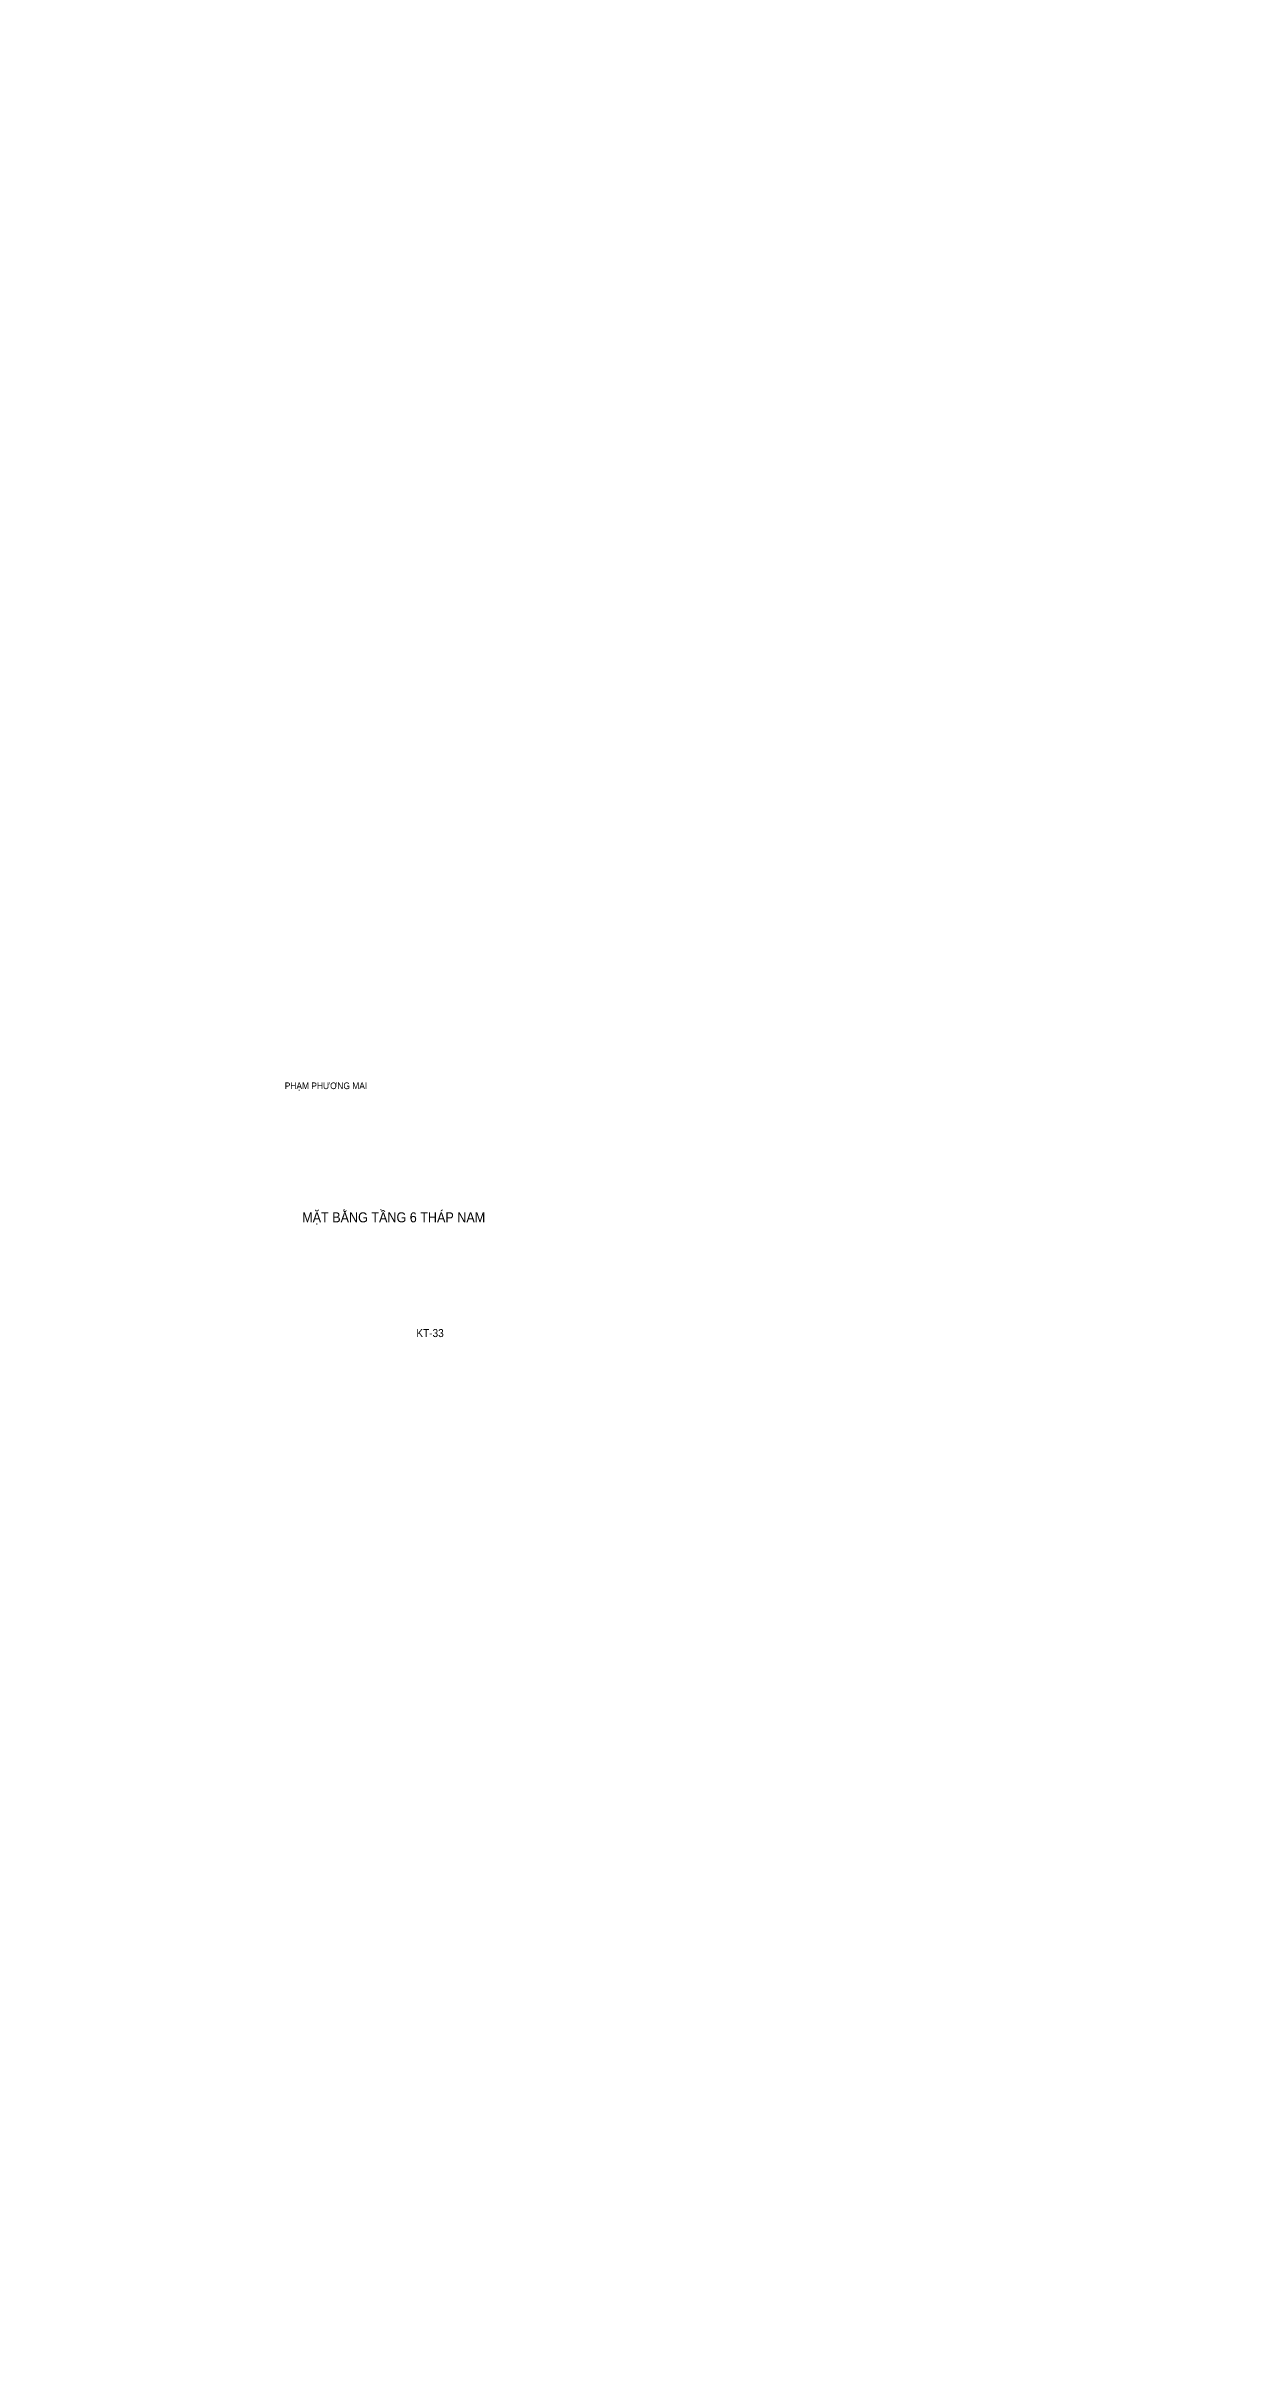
# Model space of a CAD drawing. Header units: millimetres. Extents: x -361611864 to 361244677, y -284134798 to 284403648.
# Drawn here: x 1459 to 89389, y -104507 to 68711 of the extents above; entities that cross this region are included whole.
import ezdxf

# ---------------------------------------------------------------- set-up
doc = ezdxf.new("R2010")
doc.units = ezdxf.units.MM
doc.header["$MEASUREMENT"] = 0
doc.styles.add('51KHUNG TEN$0$khung ten A1$1$Standard', font='', dxfattribs={"width": 0.9})
doc.styles.get('51KHUNG TEN$0$khung ten A1$1$Standard').set_extended_font_data('.VnArialH')

msp = doc.modelspace()

# ---------------------------------------------------------------- texts
at = {"color": 1, "style": '51KHUNG TEN$0$khung ten A1$1$Standard', "width": 0.9}
for s, height, p in [('PH¹M PH¦¥NG MAI', 500.595, (19347.5, -9507.4)), ('mÆt b»ng tÇng 6 th¸p nam', 750, (20655.3, -19499.1)), ('KT-33', 600, (29215.8, -28103.6))]:
    msp.add_text(s, height=height, dxfattribs=at).set_placement(p)

doc.saveas('drawing.dxf')
